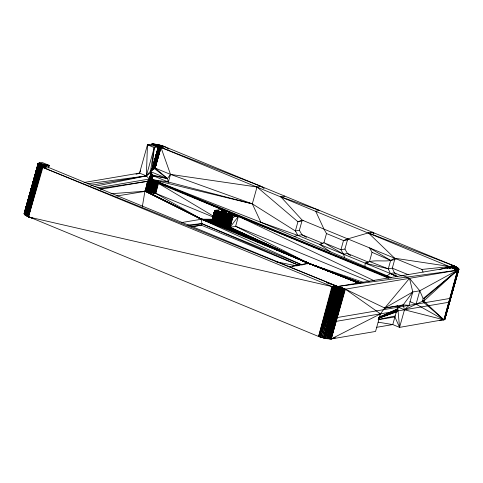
<?xml version="1.0" encoding="UTF-8"?>
<svg xmlns="http://www.w3.org/2000/svg" width="483" height="483" viewBox="0 0 483 483"><rect width="100%" height="100%" fill="white"/><g stroke="black" fill="none" stroke-linecap="round" stroke-linejoin="round"><path stroke-width="0.72" d="M136.013 174.321L139.563 173.083L147.466 144.779L153.129 144.006L159.825 145.063L159.807 147.061L153.999 168.054L152.296 169.08L146.361 175.89L93.998 186.504M48.427 167.51L49.181 165.385L45.976 165.965L38.091 163.719L24.174 213.522L24.452 214.446L25.834 215.581L318.605 336.488L323.495 338.034L337.043 288.224L337.062 286.22L42.878 167.444C39.057 166.49 34.957 162.197 42.383 162.584L49.181 165.385L48.572 167.565M397.376 276.403L297.914 235.42L295.367 230.959L252.325 203.844L168.368 182.043L167.432 178.559L154.107 168.368L159.939 147.098L159.825 145.063L164.969 146.76L453.99 265.843L458.615 268.669L458.838 269.405L444.716 319.492L399.568 327.377L392.77 324.576L378.183 322.185M369.217 281.317L235.626 226.273C227.819 228.308 217.284 227.016 211.765 221.009L214.597 210.908L215.044 210.51L221.401 209.326L226.901 213.335C233.597 216.68 223.635 215.49 221.896 214.186C215.201 210.842 225.156 212.031 226.901 213.335L238.403 216.33L390.016 277.93M116.808 195.989L145.425 191.316L201.514 219.204L211.802 221.371L214.597 210.908L219.517 212.297L214.7 210.757L211.765 221.009L201.514 219.204L144.918 191.226L111.06 193.731M388.694 278.256L158.496 183.407L151.747 181.481L146.361 175.89L147.466 144.779L160.724 147.339L261.025 186.335L264.213 188.34M364.919 266.393L365.239 263.163C374.832 258.26 386.774 263.464 396.38 258.797M391.145 277.508L260.905 222.295L252.325 203.844L170.499 174.393L155.2 168.09L151.964 169.473L154.264 147.581L147.466 144.779M168.802 149.126L164.969 146.76L160.966 147.436L155.2 168.09L153.884 168.084L159.668 147.031L158.484 144.737L159.535 147.001L153.66 168.156L154.934 168.012L160.724 147.339L164.377 146.518L160.966 147.436L170.499 174.393L167.432 178.559L155.2 168.09L153.552 168.205L159.408 146.977L157.168 144.465L159.281 146.953L153.437 168.253L154.216 168.006L160.501 145.238M142.31 206.839L144.918 191.226L146.651 191.165L150.895 173.294L150.43 171.556L154.264 147.581L158.267 146.904L151.964 169.473L154.149 168.495L150.43 171.556L152.374 174.961L167.432 178.559L150.43 171.556L155.2 168.09L153.999 168.054L159.939 147.098L154.216 168.006M359.104 283.37L308.619 263.332L220.163 225.803L222.265 215.647L223.164 214.651L221.6 215.43C218.606 214.869 208.722 208.885 219.463 212.454L214.543 211.065L211.759 221.184L201.514 219.204L145.944 191.431L155.248 193.164L213.094 216.994M358.996 283.261L308.619 263.332L221.534 226.189L223.84 214.863L222.941 215.859L220.163 225.803M359.551 283.334L308.619 263.332L222.222 226.364L224.529 215.05L225 216.42L222.911 226.527L308.619 263.332L358.911 283.159M359.865 283.376L308.619 263.332L218.823 225.374L220.942 215.201L222.512 214.422L220.308 214.971L217.531 224.915L219.693 214.73L221.896 214.186L219.101 214.482L216.324 224.432L201.514 219.204L146.452 191.534M359.847 283.279L308.619 263.332L223.587 226.678L225.688 216.583L225.211 215.213L226.364 216.734L230.125 217.302L238.403 216.33L374.367 280.846M359.883 283.116L308.619 263.332L224.257 226.811L226.364 216.734L225.549 215.279L227.034 216.867L224.915 226.932L308.619 263.332L359.853 283.195M360.016 282.978L308.619 263.332L225.555 227.034L227.692 216.988L226.207 215.4L228.332 217.09L226.177 227.125L308.619 263.332L359.938 283.044M147.472 191.733L201.514 219.204L216.915 224.673L219.101 214.482L221.606 214.06L218.533 214.235L215.756 224.184L201.514 219.204L146.959 191.63L145.431 191.322L152.139 192.137L155.248 193.164L158.019 183.22L151.994 179.567C145.951 176.337 147.031 188.551 144.918 191.226L155.719 193.351L201.514 219.204L302.074 264.925M216.324 224.432L218.533 214.235L221.329 213.939L217.99 213.987L215.219 223.931L201.514 219.204L181.487 222.597M359.877 282.736L308.619 263.332L226.775 227.197L228.954 217.181L226.829 215.49L229.552 217.253L227.348 227.251L308.619 263.332L359.757 282.784M215.756 224.184L217.99 213.987L221.063 213.812L217.483 213.734L214.706 223.683L201.514 219.204L201.779 223.653L201.351 225.187L191.745 226.811M90.858 185.291L146.361 175.89C152.35 171.254 149.609 173.681 152.978 175.703L151.994 179.567L153.304 181.789L151.064 191.86L144.918 191.226L152.139 192.137L154.916 182.194L151.994 179.567L149.295 179.036L147.979 181.246L145.202 191.19L151.602 191.993L154.379 182.049L151.994 179.567L150.998 179.736M263.434 188.098L261.025 186.335L257.022 187.012L170.499 174.393L168.368 182.043L151.994 179.567L153.842 181.916L151.602 191.993L146.349 191.431L154.753 192.977L157.53 183.033L151.994 179.567L153.063 175.74L150.43 171.556M154.379 182.049L152.139 192.137L146.277 191.377L152.676 192.294L155.454 182.345L151.994 179.567L152.254 181.572L150.002 191.624L145.788 191.304L151.602 191.993L144.918 191.226L151.064 191.86L153.842 181.916M154.916 182.194L152.676 192.294L144.918 191.226L147.985 191.286L150.762 181.336L149.295 179.036L145.28 191.22L148.468 191.353L151.245 181.403L149.295 179.036L145.872 191.147L145.305 191.238L147.073 191.19L149.851 181.246L149.295 179.036L151.499 179.38L152.64 175.516L151.65 174.647L150.31 179.084L149.295 179.036L149.428 181.216L147.073 191.19M155.454 182.345L153.208 192.451L145.413 191.31L155.719 193.351L158.496 183.407L151.994 179.567L152.779 181.674L150.527 191.733L144.918 191.226L155.248 193.164L157.53 183.033M323 243.432L301.917 234.744L297.914 235.42L260.905 222.295L151.994 179.567L155.985 182.508L153.733 192.62L145.914 191.395L154.252 192.795L157.029 182.852L151.994 179.567L252.325 203.844L257.022 187.012L297.933 221.782L303.759 220.393M215.219 223.931L217.483 213.734L220.822 213.685L217.012 213.486L214.235 223.43L201.514 219.204L212.671 219.246M360.022 282.694L308.619 263.332L235.626 226.273L238.403 216.33L151.994 179.567L156.51 182.677L154.252 192.795L146.923 191.582L155.248 193.164L146.923 191.582M157.029 182.852L154.753 192.977L146.44 191.516L155.719 193.351L158.019 183.22M363.294 282.301L308.619 263.332L227.898 227.288L230.125 217.302L227.402 215.545L230.675 217.344L228.411 227.306L308.619 263.332L360.892 282.929M99.492 188.587L147.979 181.246L151.747 181.481L149.476 191.522L145.788 191.304L151.064 191.86L145.383 191.28M214.706 223.683L217.012 213.486L220.592 213.558L216.571 213.232L213.794 223.176L201.514 219.204L212.393 220.139M151.245 181.403L148.969 191.431L145.341 191.256L148.468 191.353L150.762 181.336M214.235 223.43L216.571 213.232L220.381 213.438L216.173 212.985L213.395 222.935L201.514 219.204L212.085 220.206M168.368 182.043L153.063 175.74L150.895 173.294L149.368 179.024L150.436 179.108L151.728 174.737L152.725 175.571L151.632 179.428L149.295 179.036L150.298 181.288L147.985 191.286L145.673 191.238L147.979 181.246M292.366 266.423L308.619 263.332L228.894 227.306L231.188 217.362L227.916 215.563L231.671 217.362L229.34 227.294L308.619 263.332L307.327 263.887M149.851 181.246L147.52 191.232L145.28 191.22L148.969 191.431L151.747 181.481M213.794 223.176L216.173 212.985L220.194 213.311L215.81 212.743L213.033 222.687L201.514 219.204L212.508 220.357M213.395 222.935L215.81 212.743L220.025 213.19L215.496 212.502L212.719 222.452L201.514 219.204L212.266 220.453L211.82 220.852L201.514 219.204L308.619 263.332L288.593 266.725M308.619 263.332L229.751 227.258L232.118 217.344L228.362 215.545L232.528 217.314L230.119 227.209L308.619 263.332L218.165 225.15L201.514 219.204L212.067 220.574L215.044 210.51L219.91 212.061L219.524 213.498L219.91 212.061L215.569 210.322L220.061 212.025L219.68 213.462M148.649 181.203L145.987 191.208L147.52 191.232L150.298 181.288M213.033 222.687L215.496 212.502L219.874 213.075L215.219 212.272L212.442 222.216L201.514 219.204L211.922 220.707L214.844 210.624L219.668 212.164L215.044 210.51L212.466 219.747L214.204 213.999M145.872 191.147L148.299 181.216M212.719 222.452L215.219 212.272L219.747 212.961L214.989 212.049L212.212 221.993L201.514 219.204L211.892 221.564L214.669 211.62L219.505 212.641L214.579 211.427L211.892 221.564M152.779 181.674L150.002 191.624L145.329 191.25L149.476 191.522L152.254 181.572L149.428 179.06L151.759 179.471C154.053 174.912 151.185 172.576 150.702 179.163L149.422 179.054L150.986 173.56L153.063 175.74L167.432 178.559M222.856 215.207L223.581 212.309L221.401 209.326L151.994 179.567M223.2 215.285L223.925 212.387L221.401 209.326L221.969 212.031L221.419 214.198M223.544 215.376L224.269 212.472L221.401 209.326L222.271 212.073L221.727 214.241M223.889 215.466L224.613 212.562L221.401 209.326L222.591 212.122L221.86 215.013M224.408 214.838L224.951 212.659L221.401 209.326L222.911 212.176L222.367 214.343L222.911 212.176M224.752 214.941L225.295 212.761L221.401 209.326L223.243 212.236L222.699 214.41M145.202 191.19L147.689 181.282L100.349 189.306M212.442 222.216L214.989 212.049L219.644 212.846L214.808 211.832L212.031 221.775L201.514 219.204M224.903 215.774L225.627 212.87L221.401 209.326L226.593 213.214L226.044 215.394L226.593 213.214M225.229 215.889L225.959 212.979L221.401 209.326L226.279 213.1L225.555 216.004M149.368 179.024L150.95 173.469L153.063 175.74L151.511 174.472L150.31 179.084L151.577 174.562L152.38 175.341L151.372 179.338L149.422 179.054L151.064 173.741L153.063 175.74L152.725 175.571M226.346 215.521L226.901 213.335L226.298 215.496M221.123 214.168L221.673 212.001L215.895 210.256L220.061 212.025L219.662 213.462M226.636 215.641L227.191 213.462L238.403 216.33L230.119 227.209L232.897 217.265L229.328 215.062L238.403 216.33L227.463 213.583L226.865 215.744M212.212 221.993L214.808 211.832L219.566 212.743L214.669 211.62L212.031 221.775M221.395 211.977L220.84 214.144L221.395 211.977L215.895 210.256L220.236 211.995L219.856 213.432L220.236 211.995M226.907 215.768L227.463 213.583M227.167 215.889L227.728 213.709L238.403 216.33L229.316 214.977M151.022 173.651L152.302 174.979L151.107 173.832L149.73 179.018L151.155 173.922L153.063 175.74L152.042 175.057L150.968 179.223L149.422 179.054L151.107 173.832L153.063 175.74L151.801 174.816L150.569 179.133L149.422 179.054L151.203 174.019L153.063 175.74L151.801 174.816L150.702 179.163L151.958 174.979L153.063 175.74L151.022 173.651L149.537 179.012L150.986 173.56L152.374 174.961L150.895 173.294M151.632 179.428L152.64 175.516M220.574 214.126L221.129 211.965L215.895 210.256L220.429 211.977L220.055 213.414M227.97 213.836L227.408 216.016L227.97 213.836L238.403 216.33L229.286 214.881M320.821 337.267L334.375 287.439L336.524 286.075L335.033 287.651L320.821 337.267L333.729 287.222L336.265 285.984L333.101 286.993L331.893 286.528L42.878 167.444L28.425 216.927L32.723 218.34M322.149 337.671L335.033 287.651L336.657 286.111L335.697 287.85L322.149 337.671L336.929 286.19L337.043 288.224L341.566 289.112L345.037 289.232L457.486 270.19L458.838 269.405L450.959 267.232L160.966 147.436L155.115 168.06L153.775 168.12L159.668 147.031L159.155 144.894L159.807 147.061L153.884 168.084M397.31 305.582L397.684 306.977L404.482 309.784L422.402 301.277L423.132 298.603L419.793 290.79L409.512 278.317L384.764 308.021L380.465 313.853L375.551 331.447L331.157 338.957L323.495 338.034L336.796 286.153L335.697 287.85L333.101 286.993L319.529 336.832L333.729 287.222L336.397 286.033L334.375 287.439M325.488 338.48L339.048 288.689L337.587 286.328L339.7 288.816L325.488 338.48L338.384 288.544L337.062 286.22L337.714 288.393L324.498 338.269L338.384 288.544L337.194 286.25L337.714 288.393L323.495 338.034M220.272 213.401L220.646 211.965L215.895 210.256L221.969 212.031L221.365 214.192M220.508 213.401L220.876 211.959L215.895 210.256M227.825 215.418L228.199 213.963L238.403 216.33L229.232 214.778M319.529 336.832L332.485 286.763L336.017 285.894L331.893 286.528L28.425 216.927L41.767 166.955L46.658 166.665L335.896 285.845L331.893 286.528L318.605 336.488L332.485 286.763L336.138 285.942L333.101 286.993M326.762 338.704L340.334 288.931L337.587 286.328L340.962 289.027L326.762 338.704L339.7 288.816L337.46 286.304L339.048 288.689M228.03 215.539L228.411 214.084L238.403 216.33L229.147 214.669M327.969 338.867L341.566 289.112L337.834 286.365L342.145 289.178L327.969 338.867L340.962 289.027L337.714 286.347L340.334 288.931M27.628 216.559L40.765 166.466L46.459 166.569L41.254 166.713L27.628 216.559L41.767 166.955L46.766 166.713L42.305 167.203L28.425 216.927L32.759 218.207M150.569 179.133L151.728 174.737L152.894 175.661L151.879 179.519L149.422 179.06L149.833 179.024L151.264 174.109L153.063 175.74L151.577 174.562M152.296 175.275L151.101 179.259L149.422 179.054L150.062 179.048L151.445 174.381L153.063 175.74L151.318 174.2L149.947 179.036L149.422 179.054L151.239 179.302L152.296 175.275L151.65 174.647L150.436 179.108M228.218 215.66L228.598 214.21L238.403 216.33L229.045 214.561L228.646 216.004L229.045 214.561M40.765 166.466L26.662 216.07L39.902 165.977L46.459 166.569L41.254 166.713L46.555 166.617M228.773 214.331L228.387 215.78L228.773 214.331L238.403 216.33L228.918 214.446L228.519 215.889L228.918 214.446M25.834 215.581L39.189 165.5L46.211 166.424L39.528 165.735L25.834 215.581L39.902 165.977L46.283 166.472M149.947 179.036L151.264 174.109L152.302 174.979L151.064 173.741L149.627 179.012M149.833 179.024L151.203 174.019L152.248 175.003L151.511 174.472L150.183 179.066L149.422 179.054L150.835 179.193L151.958 174.979M25.158 215.11L38.634 165.041L46.139 166.375L38.888 165.271L25.158 215.11L39.189 165.5L46.211 166.424M150.183 179.066L151.445 174.381L152.236 175.009L151.318 174.2L150.062 179.048L151.378 174.291L153.063 175.74M151.499 179.38L152.55 175.462L151.378 174.291M149.446 179.018L150.95 173.469L152.332 174.973M151.101 179.259L152.205 175.202M335.492 337.768L331.157 338.957L344.639 289.263L338.529 286.389L338.058 286.389L342.701 289.226L329.599 338.994L331.048 338.613M444.716 319.492L458.741 268.868L450.935 267.123L458.82 269.061L444.716 319.492L458.325 269.943L450.856 267.341L458.325 269.943L444.324 319.722L457.812 270.124L450.754 267.377L338.529 286.389L345.037 289.232L331.157 338.957L380.465 313.853L345.399 289.178L338.601 286.377L457.486 270.19L443.925 319.849L439.476 320.259M24.452 214.446L38.127 164.413L45.988 166.243L38.423 164.824L24.452 214.446L38.254 164.612L45.927 166.158L38.423 164.824L24.748 214.766L38.634 165.041L46.084 166.327M26.662 216.07L40.318 166.218L46.368 166.52L39.902 165.977M153.999 168.054L154.638 167.975L161.171 145.431L160.072 147.134L154.325 167.993L153.552 168.205L159.535 147.001L157.82 144.592L159.408 146.977L153.437 168.253L155.2 168.09L152.127 169.273L158.339 146.892L152.23 144.019L158.418 146.886L152.296 169.08L155.2 168.09L153.66 168.156L159.668 147.031M152.254 181.572L149.295 179.036L151.759 179.471L152.809 175.619L152.151 175.094L152.465 175.401L151.372 179.338L152.55 175.462M154.934 168.012L160.604 147.297L163.139 146.065L160.724 147.339L155.025 168.03L154.101 168.114L160.338 147.212L161.835 145.631M344.204 289.281L338.45 286.395L344.639 289.263L330.541 339L343.733 289.281L338.269 286.401L343.232 289.263L329.599 338.994L343.733 289.281L338.36 286.401L344.204 289.281L330.541 339L334.864 337.822M450.687 267.389L449.582 268.403L450.687 267.389L457.812 270.124L443.925 319.849L423.802 301.042L424.533 298.367L457.486 270.19L450.687 267.389L448.701 268.476M458.21 270.106L458.615 268.669L450.911 267.087L458.445 268.457L450.838 266.996L457.975 268.017L450.784 266.954L457.679 267.781L450.724 266.906L457.341 267.546L450.657 266.858L456.96 267.304L450.585 266.809L456.55 267.063L450.5 266.761L456.097 266.815L450.41 266.713L450.011 268.143L450.41 266.713L455.614 266.574L450.313 266.664L449.915 268.095L450.313 266.664L455.101 266.326L450.21 266.616L449.812 268.041L450.21 266.616L454.557 266.085L450.102 266.568L449.703 267.993L450.102 266.568L453.99 265.843L368.384 232.897L347.748 238.898L343.498 240.552L326.496 233.549L323.948 229.087L315.677 211.18L319.68 210.503L280.828 196.822L284.831 196.14M155.2 168.09L152.888 168.573L158.919 146.904L155.303 144.169L159.034 146.917L152.996 168.501L155.2 168.09L152.58 168.815L158.702 146.886L153.63 144.019L158.599 146.886L152.483 168.899L155.2 168.09L152.785 168.652L158.804 146.892L154.162 144.055L158.702 146.886L152.682 168.73L155.2 168.09L153.328 168.307L159.281 146.953L156.528 144.351L159.155 146.935L153.214 168.368L154.095 168.247L153.105 168.434L159.034 146.917L155.906 144.254L159.155 146.935L153.105 168.434L155.2 168.09L152.211 169.177L158.418 146.886L152.664 144L158.509 146.886L152.393 168.99L155.2 168.09L153.328 168.307M154.741 167.981L160.471 147.255L162.493 145.842L160.338 147.212L154.536 167.975L154.101 168.114L154.838 167.993L160.604 147.297L154.741 167.981L154.101 168.114M38.254 164.612L45.951 166.2L38.127 164.413L24.247 214.138L38.048 164.22L45.909 166.086L38.03 163.876L24.15 213.86L38.018 164.045L45.976 165.965L38.344 163.453L24.174 213.522L38.193 163.58L45.976 165.965L38.193 163.58L24.385 213.238L24.772 213.015M25.182 211.572L25.774 209.417M27.169 204.375L28.165 200.777M29.161 197.173L28.563 199.334L29.24 197.142M30.562 192.137L31.558 188.539M32.953 183.498L34.951 176.295M35.35 174.858L38.537 163.339L46.06 165.923L38.779 163.242L46.114 165.911L39.377 163.091L49.181 165.385L48.052 168.181M154.433 167.981L160.205 147.17L161.171 145.431M155.115 168.06L160.851 147.387L164.377 146.518M444.324 319.722L458.089 270.045L450.808 267.359L458.089 270.045M458.82 269.061L450.923 267.292L458.524 269.834L450.856 267.341L458.675 269.707L444.891 319.287L444.644 318.291M87.435 183.788L146.361 175.89L154.264 147.581M149.024 181.203L146.246 191.147L147.985 191.286L145.769 191.286L150.527 191.733L153.304 181.789M149.428 181.216L146.651 191.165L147.985 191.286L145.661 191.232L148.468 191.353L144.918 191.226L154.753 192.977L145.437 191.328L153.208 192.451L155.985 182.508M156.51 182.677L153.733 192.62L145.902 191.383M211.759 221.184L214.7 210.757L219.584 212.224L214.844 210.624L211.802 221.371M216.915 224.673L219.693 214.73L222.198 214.307L220.308 214.971L218.165 225.15L220.942 215.201L222.832 214.537L221.6 215.43L218.823 225.374M220.031 213.414L220.429 211.977M220.242 213.401L220.646 211.965M220.477 213.395L220.876 211.959M220.526 214.126L221.129 211.965M221.069 214.162L221.673 212.001M221.667 214.229L222.271 212.073M221.987 214.277L222.591 212.122M222.639 214.398L223.243 212.236M222.977 214.47L223.581 212.309M223.116 215.267L223.925 212.387M223.46 215.352L224.269 212.472M223.804 215.442L224.613 212.562M224.347 214.82L224.951 212.659M221.534 226.189L224.311 216.245L224.184 214.959L220.846 226.002L223.496 214.76L222.265 215.647L219.487 225.591L221.6 215.43L226.364 216.734L223.587 226.678M224.692 214.923L225.295 212.761M224.824 215.75L225.627 212.87M222.222 226.364L225 216.42L224.873 215.134L225.688 216.583L222.911 226.527M225.156 215.859L225.959 212.979M225.476 215.979L226.279 213.1M226.587 215.617L227.191 213.462M227.125 215.871L227.728 213.709M224.257 226.811L227.034 216.867L225.881 215.346L227.692 216.988L224.915 226.932M227.801 215.4L228.199 213.963M228.006 215.527L228.411 214.084M228.199 215.647L228.598 214.21M225.555 227.034L228.332 217.09L226.521 215.448L228.954 217.181L226.177 227.125M226.775 227.197L229.552 217.253L227.119 215.521L230.125 217.302L227.348 227.251M227.898 227.288L230.675 217.344L227.668 215.557L231.188 217.362L228.411 227.306M228.894 227.306L231.671 217.362L228.145 215.557L232.118 217.344L229.34 227.294M229.751 227.258L232.528 217.314L228.556 215.527L232.897 217.265L229.316 215.146M306.476 237.407L301.917 234.744L299.369 230.282L301.935 221.105M326.496 233.549L323.93 242.732L319.674 244.386L330.064 251.613M350.61 255.61L347.482 253.515L344.934 249.059L347.5 239.876L348.714 239.405M451.044 265.396L453.99 265.843L449.987 266.519L394.671 258.23L390.65 260.409L369.513 247.864L372.055 252.325L369.495 261.502L388.302 268.826L392.305 268.15L408.274 274.724M397.153 276.88L390.403 273.529L388.302 268.826L390.65 260.409L372.055 252.325M394.653 259.733L392.305 268.15L394.406 272.853L396.054 274.386M402.309 275.352L409.512 278.317L412.79 291.974L409.053 305.365L403.178 304.9L397.684 306.977L392.77 324.576L376.758 327.287M378.165 319.758L394.907 316.926L399.568 327.377L404.482 309.784L409.053 305.365M419.793 290.79L412.79 291.974L403.178 304.9L404.482 309.784L443.925 319.849L416.056 304.175L419.793 290.79L457.486 270.19L423.802 301.042L422.402 301.277L443.925 319.849L442.464 319.486M27.616 202.914L28.225 200.753M30.049 194.257L30.658 192.095M36.34 171.9L36.95 169.732M158.418 146.886L152.127 169.273L154.143 168.476L152.393 168.99L158.599 146.886L153.129 144.006L158.509 146.886L152.296 169.08L154.125 168.434L152.211 169.177M154.638 167.975L160.471 147.255L163.139 146.065M449.908 299.593L450.518 297.437M452.342 290.965L452.945 288.804M454.769 282.332L455.378 280.176M456.187 277.296L456.791 275.141M457.196 273.704L457.806 271.549M24.385 213.238L38.537 163.339L46.012 165.941L38.344 163.453M151.964 169.473L158.339 146.892L151.825 144.055M158.702 146.886L152.483 168.899L154.113 168.392L152.682 168.73L158.804 146.892L154.723 144.103L158.919 146.904L152.785 168.652L154.101 168.319L152.996 168.501M159.281 146.953L153.214 168.368L154.089 168.223M154.325 167.993L160.205 147.17M155.025 168.03L160.851 147.387M449.806 268.041L450.21 266.616M444.891 318.689L458.85 269.242L450.959 267.202L458.778 269.562L450.923 267.292L458.675 269.707M159.034 146.917L152.888 168.573L154.095 168.295M448.936 303.252L449.546 301.102M449.957 299.665L450.567 297.522M451.388 294.654L451.997 292.505M452.408 291.074L453.428 287.494M453.839 286.057L458.741 268.868L450.935 267.123L458.615 268.669M331.157 338.957L345.399 289.178L384.764 308.021L403.178 304.9M151.239 179.302L152.38 175.341M151.879 179.519L152.978 175.703M150.835 179.193L152.042 175.057M151.759 179.471L152.894 175.661M84.06 182.489L139.563 173.083L140.692 170.324M379.566 314.988L380.465 313.853M457.486 270.19L423.132 298.603L424.533 298.367M447.512 268.21L449.987 266.519L449.595 267.944L449.987 266.519L421.876 269.436L302.189 220.121L280.828 196.822M386.992 275.745L390.403 273.529L394.406 272.853L402.079 276.01M412.79 291.974L384.764 308.021L386.05 307.363M446.763 268.343L449.987 266.519L439.15 269.695M379.71 316.981L398.046 308.655M379.089 317.337L397.539 309.114M379.149 317.385L397.056 309.573M379.077 317.5L397.509 309.639M379.155 317.548L397.074 310.086M379.24 317.597L396.652 310.527M379.191 317.705L396.495 310.859M302.189 220.121L297.933 221.782L295.367 230.959L299.369 230.282M378.587 318.025L396.797 311.016M379.252 317.862L396.682 311.33M378.654 318.164L397.02 311.481M378.63 318.255L396.935 311.783M160.724 147.339L163.767 146.289M152.58 168.815L154.107 168.368M370.962 232.631L372.387 232.214L373.993 233.766M294.135 236.386L297.914 235.42M378.267 319.468L395.245 315.96M42.878 167.444L46.881 166.762L42.305 167.203M97.337 187.839L150.298 178.867L390.874 277.991M189.215 225.784L201.779 223.653L302.05 264.974M319.674 244.386L321.678 244.048M344.934 249.059L340.932 249.735L323.93 242.732L343.479 254.197L347.482 253.515L368.565 262.203M367.243 262.824L365.239 263.163L388.302 268.826M384.341 308.251L397.702 305.987M337.496 317.488L449.582 298.494M336.428 321.31L448.514 302.322M190.954 226.69L201.351 225.187L298.838 265.354M452.511 265.994L453.99 265.843M187.627 225.048L201.779 223.653L298.856 265.288M146.711 191.196L147.52 191.232L145.631 191.214L146.802 191.244L146.47 191.268M146.802 191.244L146.029 191.232L148.468 191.353M146.741 191.214L146.373 191.214L147.52 191.232L146.017 191.226M146.953 191.328L144.918 191.226L153.208 192.451L147.303 191.564M40.318 166.218L46.459 166.569M147.128 191.437L145.818 191.322L150.002 191.624L146.234 191.346M146.615 191.353L150.002 191.624L146.518 191.292M147.092 191.413L144.918 191.226L152.676 192.294L144.918 191.226L150.527 191.733L145.775 191.298M147.261 191.534L152.139 192.137L147.218 191.497M145.854 191.346L152.676 192.294L146.79 191.473M146.349 191.431L154.252 192.795L145.407 191.298L154.252 192.795L146.904 191.57M276.469 261.858L297.117 265.916M147.448 191.703L155.719 193.351M214.579 211.427L219.475 212.544L214.537 211.24M28.425 216.927L29.886 217.284M38.048 164.22L45.915 166.122L38.018 164.045M458.85 269.242L450.959 267.232L458.838 269.405M214.543 211.065L219.481 212.369L214.597 210.908M337.043 288.224L335.697 287.85M38.03 163.876L45.921 166.019L38.091 163.719M326.58 282.778L335.896 285.845M39.057 163.157L46.114 165.911M158.339 146.892L151.469 144.103L158.267 146.904M390.403 273.529L397.889 276.608M346.136 239.314L347.5 239.876L343.498 240.552L340.932 249.735L343.479 254.197L344.729 257.831M260.077 221.957L260.905 222.295M139.563 173.083L146.361 175.89M149.295 179.036L389.099 277.84M422.438 300.48L423.802 301.042M409.94 301.652L416.056 304.175M39.377 163.091L46.181 165.892M228.731 215.496L232.897 217.265L229.274 215.225M338.601 286.377L345.037 289.232M228.888 215.46L232.897 217.265L229.214 215.297M229.014 215.412L232.897 217.265L229.123 215.358M343.232 289.263L338.166 286.395L342.701 289.226L328.82 338.951L342.145 289.178L337.949 286.377L341.566 289.112M158.496 183.407L213.45 216.185M394.671 258.23L368.384 232.897L372.387 232.214L373.335 233.386M151.155 173.922L152.26 174.997M421.876 269.436L423.072 272.122M159.825 145.063L160.072 147.134M397.684 306.977L399.568 327.377M26.77 205.812L26.173 207.974L26.806 205.8M458.234 268.24L450.88 267.045L458.234 268.24"/></g></svg>
